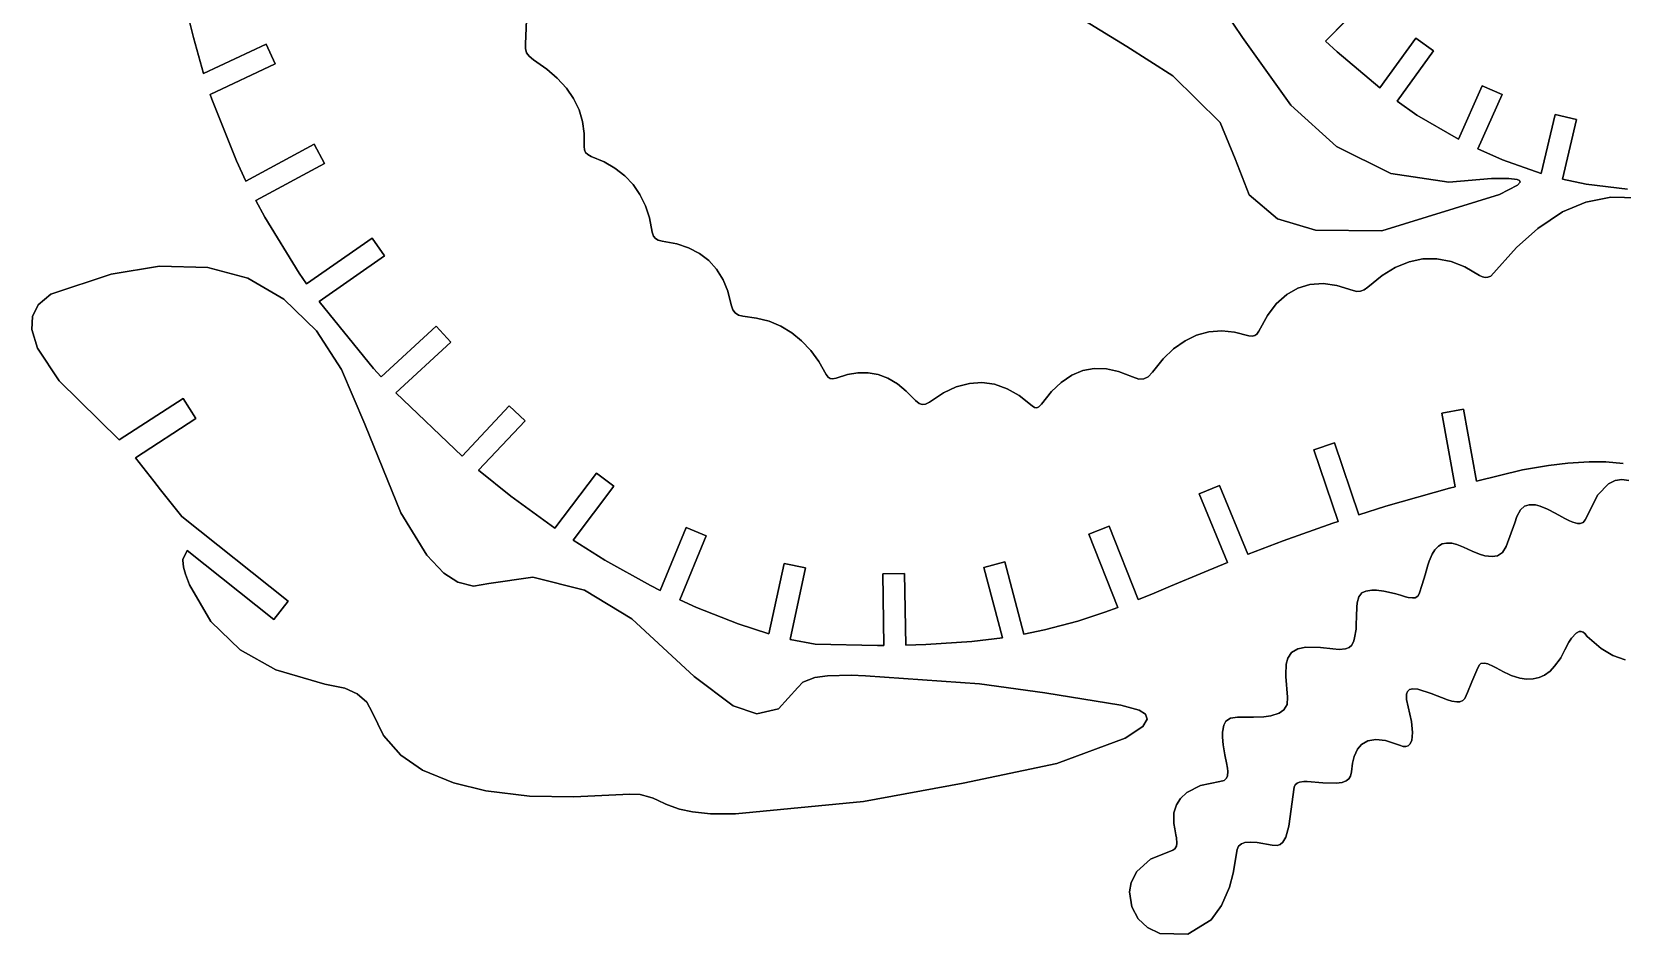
# Model space of a CAD drawing. Extents: x -1 to 600, y 1 to 926.
# Drawn here: x 2.5 to 203, y 7.8 to 121.6 of the extents above; entities that cross this region are included whole.
import ezdxf

# ---------------------------------------------------------------- set-up
doc = ezdxf.new("R2010")
doc.units = 0
doc.layers.add('EXPLORER_DEFAULT', color=253, linetype='CONTINUOUS')

# ---------------------------------------------------------------- blocks, each defined once
blk = doc.blocks.new('A_MODEL_SPACE')
at = {"layer": 'EXPLORER_DEFAULT'}
for p, q in [((120.197296, 132.19603), (140.487076, 119.707108)), ((140.487076, 119.707108), (120.197296, 132.19603)), ((155.089767, 120.856888), (149.474258, 129.189575)), ((149.474258, 129.189575), (155.089767, 120.856888)), ((22.857069, 120.849892), (21.045015, 127.960297)), ((21.045015, 127.960297), (22.857069, 120.849892)), ((172.180923, 127.17601), (165.544556, 120.373268)), ((165.544556, 120.373268), (172.180923, 127.17601)), ((64.821754, 123.062744), (64.687546, 120.016357)), ((64.687546, 120.016357), (64.821754, 123.062744)), ((24.090698, 116.300102), (22.857069, 120.849892)), ((22.857069, 120.849892), (24.090698, 116.300102)), ((161.167679, 112.336708), (155.089767, 120.856888)), ((155.089767, 120.856888), (161.167679, 112.336708)), ((165.544556, 120.373268), (167.001968, 119.027634)), ((167.001968, 119.027634), (165.544556, 120.373268)), ((172.391785, 114.489899), (176.924805, 120.787643)), ((176.924805, 120.787643), (172.391785, 114.489899)), ((176.924805, 120.787643), (179.156754, 119.181129)), ((179.156754, 119.181129), (176.924805, 120.787643)), ((31.979725, 120.022186), (24.090698, 116.300102)), ((24.090698, 116.300102), (31.979725, 120.022186)), ((33.153145, 117.535103), (31.979725, 120.022186)), ((31.979725, 120.022186), (33.153145, 117.535103)), ((64.687546, 120.016357), (64.673523, 119.447472)), ((64.673523, 119.447472), (64.687546, 120.016357)), ((64.673523, 119.447472), (64.834763, 118.937386)), ((64.834763, 118.937386), (64.673523, 119.447472)), ((64.834763, 118.937386), (65.15197, 118.496101)), ((65.15197, 118.496101), (64.834763, 118.937386)), ((65.15197, 118.496101), (65.712448, 118.031853)), ((65.712448, 118.031853), (65.15197, 118.496101)), ((140.487076, 119.707108), (146.282028, 116.029129)), ((146.282028, 116.029129), (140.487076, 119.707108)), ((167.001968, 119.027634), (172.391785, 114.489899)), ((172.391785, 114.489899), (167.001968, 119.027634)), ((179.156754, 119.181129), (174.583984, 112.828156)), ((174.583984, 112.828156), (179.156754, 119.181129)), ((24.936007, 113.658211), (33.153145, 117.535103)), ((33.153145, 117.535103), (24.936007, 113.658211)), ((65.712448, 118.031853), (67.373856, 116.879501)), ((67.373856, 116.879501), (65.712448, 118.031853)), ((67.373856, 116.879501), (68.695412, 115.738297)), ((68.695412, 115.738297), (67.373856, 116.879501)), ((68.695412, 115.738297), (69.866074, 114.448303)), ((69.866074, 114.448303), (68.695412, 115.738297)), ((69.866074, 114.448303), (70.75312, 113.152718)), ((70.75312, 113.152718), (69.866074, 114.448303)), ((146.282028, 116.029129), (152.283783, 110.145821)), ((152.283783, 110.145821), (146.282028, 116.029129)), ((182.309174, 108.036903), (185.305847, 114.769173)), ((185.305847, 114.769173), (182.309174, 108.036903)), ((185.305847, 114.769173), (187.818192, 113.650871)), ((187.818192, 113.650871), (185.305847, 114.769173)), ((25.131205, 113.088165), (24.936007, 113.658211)), ((24.936007, 113.658211), (25.131205, 113.088165)), ((28.248276, 105.289413), (25.131205, 113.088165)), ((25.131205, 113.088165), (28.248276, 105.289413)), ((70.75312, 113.152718), (71.437317, 111.742538)), ((71.437317, 111.742538), (70.75312, 113.152718)), ((166.940994, 107.115242), (161.167679, 112.336708)), ((161.167679, 112.336708), (166.940994, 107.115242)), ((174.583984, 112.828156), (177.065186, 111.062965)), ((177.065186, 111.062965), (174.583984, 112.828156)), ((187.818192, 113.650871), (184.771286, 106.80571)), ((184.771286, 106.80571), (187.818192, 113.650871)), ((71.437317, 111.742538), (71.885574, 110.275131)), ((71.885574, 110.275131), (71.437317, 111.742538)), ((177.065186, 111.062965), (182.309174, 108.036903)), ((182.309174, 108.036903), (177.065186, 111.062965)), ((192.753967, 103.706642), (194.505432, 111.138634)), ((194.505432, 111.138634), (192.753967, 103.706642)), ((194.505432, 111.138634), (197.182114, 110.507828)), ((197.182114, 110.507828), (194.505432, 111.138634)), ((197.182114, 110.507828), (195.407562, 102.977882)), ((195.407562, 102.977882), (197.182114, 110.507828)), ((71.885574, 110.275131), (72.102341, 108.754982)), ((72.102341, 108.754982), (71.885574, 110.275131)), ((72.102341, 108.754982), (72.092766, 107.10553)), ((72.092766, 107.10553), (72.102341, 108.754982)), ((152.283783, 110.145821), (154.164078, 105.550377)), ((154.164078, 105.550377), (152.283783, 110.145821)), ((38.065464, 107.393669), (29.454411, 102.740234)), ((29.454411, 102.740234), (38.065464, 107.393669)), ((39.372879, 104.974335), (38.065464, 107.393669)), ((38.065464, 107.393669), (39.372879, 104.974335)), ((72.092766, 107.10553), (72.120415, 106.67659)), ((72.120415, 106.67659), (72.092766, 107.10553)), ((72.120415, 106.67659), (72.269157, 106.345032)), ((72.269157, 106.345032), (72.120415, 106.67659)), ((72.269157, 106.345032), (72.530914, 106.085968)), ((72.530914, 106.085968), (72.269157, 106.345032)), ((173.800323, 103.725151), (166.940994, 107.115242)), ((166.940994, 107.115242), (173.800323, 103.725151)), ((184.771286, 106.80571), (187.855301, 105.447975)), ((187.855301, 105.447975), (184.771286, 106.80571)), ((29.454411, 102.740234), (28.248276, 105.289413)), ((28.248276, 105.289413), (29.454411, 102.740234)), ((30.703974, 100.289642), (39.372879, 104.974335)), ((39.372879, 104.974335), (30.703974, 100.289642)), ((72.530914, 106.085968), (72.976662, 105.855591)), ((72.976662, 105.855591), (72.530914, 106.085968)), ((72.976662, 105.855591), (74.605736, 105.186714)), ((74.605736, 105.186714), (72.976662, 105.855591)), ((74.605736, 105.186714), (75.974281, 104.403221)), ((75.974281, 104.403221), (74.605736, 105.186714)), ((75.974281, 104.403221), (77.214752, 103.434425)), ((77.214752, 103.434425), (75.974281, 104.403221)), ((154.164078, 105.550377), (155.934601, 101.018288)), ((155.934601, 101.018288), (154.164078, 105.550377)), ((187.855301, 105.447975), (192.753967, 103.706642)), ((192.753967, 103.706642), (187.855301, 105.447975)), ((77.214752, 103.434425), (78.257393, 102.329559)), ((78.257393, 102.329559), (77.214752, 103.434425)), ((78.257393, 102.329559), (79.11953, 101.078178)), ((79.11953, 101.078178), (78.257393, 102.329559)), ((181.082413, 102.637154), (173.800323, 103.725151)), ((173.800323, 103.725151), (181.082413, 102.637154)), ((186.484879, 103.083954), (181.082413, 102.637154)), ((181.082413, 102.637154), (186.484879, 103.083954)), ((188.653763, 103.098686), (186.484879, 103.083954)), ((186.484879, 103.083954), (188.653763, 103.098686)), ((189.711197, 102.969978), (188.653763, 103.098686)), ((188.653763, 103.098686), (189.711197, 102.969978)), ((190.019241, 102.829079), (189.711197, 102.969978)), ((189.711197, 102.969978), (190.019241, 102.829079)), ((189.771286, 102.225891), (190.076065, 102.614487)), ((190.076065, 102.614487), (189.771286, 102.225891)), ((190.076065, 102.614487), (190.019241, 102.829079)), ((190.019241, 102.829079), (190.076065, 102.614487)), ((195.407562, 102.977882), (198.404587, 102.348389)), ((198.404587, 102.348389), (195.407562, 102.977882)), ((198.404587, 102.348389), (203.636047, 101.740341)), ((203.636047, 101.740341), (198.404587, 102.348389)), ((31.82799, 98.225487), (30.703974, 100.289642)), ((30.703974, 100.289642), (31.82799, 98.225487)), ((79.11953, 101.078178), (79.825989, 99.634598)), ((79.825989, 99.634598), (79.11953, 101.078178)), ((155.934601, 101.018288), (159.487152, 97.982742)), ((159.487152, 97.982742), (155.934601, 101.018288)), ((172.644882, 96.477356), (187.487595, 101.045029)), ((187.487595, 101.045029), (172.644882, 96.477356)), ((187.487595, 101.045029), (189.771286, 102.225891)), ((189.771286, 102.225891), (187.487595, 101.045029)), ((198.348831, 100.096718), (201.506927, 100.710884)), ((201.506927, 100.710884), (198.348831, 100.096718)), ((201.506927, 100.710884), (204.966461, 100.655006)), ((204.966461, 100.655006), (201.506927, 100.710884)), ((79.825989, 99.634598), (80.328949, 98.104515)), ((80.328949, 98.104515), (79.825989, 99.634598)), ((192.303314, 96.792099), (195.432999, 98.86351)), ((195.432999, 98.86351), (192.303314, 96.792099)), ((195.432999, 98.86351), (198.348831, 100.096718)), ((198.348831, 100.096718), (195.432999, 98.86351)), ((36.174545, 91.156693), (31.82799, 98.225487)), ((31.82799, 98.225487), (36.174545, 91.156693)), ((80.328949, 98.104515), (80.680069, 96.318344)), ((80.680069, 96.318344), (80.328949, 98.104515)), ((80.680069, 96.318344), (80.840607, 95.825256)), ((80.840607, 95.825256), (80.680069, 96.318344)), ((159.487152, 97.982742), (164.268311, 96.581223)), ((164.268311, 96.581223), (159.487152, 97.982742)), ((164.268311, 96.581223), (172.644882, 96.477356)), ((172.644882, 96.477356), (164.268311, 96.581223)), ((189.618256, 94.378731), (192.303314, 96.792099)), ((192.303314, 96.792099), (189.618256, 94.378731)), ((45.358238, 95.574059), (37.090115, 89.814941)), ((37.090115, 89.814941), (45.358238, 95.574059)), ((46.930019, 93.31752), (45.358238, 95.574059)), ((45.358238, 95.574059), (46.930019, 93.31752)), ((80.840607, 95.825256), (81.085335, 95.505157)), ((81.085335, 95.505157), (80.840607, 95.825256)), ((81.085335, 95.505157), (81.431511, 95.298653)), ((81.431511, 95.298653), (81.085335, 95.505157)), ((81.431511, 95.298653), (81.941879, 95.194405)), ((81.941879, 95.194405), (81.431511, 95.298653)), ((81.941879, 95.194405), (83.755417, 94.851593)), ((83.755417, 94.851593), (81.941879, 95.194405)), ((83.755417, 94.851593), (85.251259, 94.34874)), ((85.251259, 94.34874), (83.755417, 94.851593)), ((85.251259, 94.34874), (86.644279, 93.619568)), ((86.644279, 93.619568), (85.251259, 94.34874)), ((186.398605, 90.770142), (189.618256, 94.378731)), ((189.618256, 94.378731), (186.398605, 90.770142)), ((38.684776, 87.574333), (46.930019, 93.31752)), ((46.930019, 93.31752), (38.684776, 87.574333)), ((86.644279, 93.619568), (87.803482, 92.727081)), ((87.803482, 92.727081), (86.644279, 93.619568)), ((87.803482, 92.727081), (88.782669, 91.640854)), ((88.782669, 91.640854), (87.803482, 92.727081)), ((174.32959, 91.865669), (176.116791, 92.596107)), ((176.116791, 92.596107), (174.32959, 91.865669)), ((176.116791, 92.596107), (177.829483, 92.94809)), ((177.829483, 92.94809), (176.116791, 92.596107)), ((177.829483, 92.94809), (179.57579, 92.957611)), ((179.57579, 92.957611), (177.829483, 92.94809)), ((179.57579, 92.957611), (181.378448, 92.611626)), ((181.378448, 92.611626), (179.57579, 92.957611)), ((181.378448, 92.611626), (183.09787, 91.946091)), ((183.09787, 91.946091), (181.378448, 92.611626)), ((4.860788, 88.481682), (12.452878, 91.00914)), ((12.452878, 91.00914), (4.860788, 88.481682)), ((12.452878, 91.00914), (18.534851, 92.039803)), ((18.534851, 92.039803), (12.452878, 91.00914)), ((18.534851, 92.039803), (24.636843, 91.8694)), ((24.636843, 91.8694), (18.534851, 92.039803)), ((24.636843, 91.8694), (29.691385, 90.50164)), ((29.691385, 90.50164), (24.636843, 91.8694)), ((29.691385, 90.50164), (34.215923, 87.891701)), ((34.215923, 87.891701), (29.691385, 90.50164)), ((37.090115, 89.814941), (36.174545, 91.156693)), ((36.174545, 91.156693), (37.090115, 89.814941)), ((88.782669, 91.640854), (89.598557, 90.329437)), ((89.598557, 90.329437), (88.782669, 91.640854)), ((89.598557, 90.329437), (90.192459, 88.897858)), ((90.192459, 88.897858), (89.598557, 90.329437)), ((170.878754, 89.36438), (172.677185, 90.848885)), ((172.677185, 90.848885), (170.878754, 89.36438)), ((172.677185, 90.848885), (174.32959, 91.865669)), ((174.32959, 91.865669), (172.677185, 90.848885)), ((183.09787, 91.946091), (184.976471, 90.856293)), ((184.976471, 90.856293), (183.09787, 91.946091)), ((184.976471, 90.856293), (185.336441, 90.674156)), ((185.336441, 90.674156), (184.976471, 90.856293)), ((185.336441, 90.674156), (185.675644, 90.604248)), ((185.675644, 90.604248), (185.336441, 90.674156)), ((185.675644, 90.604248), (186.020737, 90.632797)), ((186.020737, 90.632797), (185.675644, 90.604248)), ((186.020737, 90.632797), (186.398605, 90.770142)), ((186.398605, 90.770142), (186.020737, 90.632797)), ((3.259751, 87.147247), (4.860788, 88.481682)), ((4.860788, 88.481682), (3.259751, 87.147247)), ((90.192459, 88.897858), (90.636475, 87.155785)), ((90.636475, 87.155785), (90.192459, 88.897858)), ((159.326813, 87.270271), (160.662506, 88.476646)), ((160.662506, 88.476646), (159.326813, 87.270271)), ((160.662506, 88.476646), (162.041306, 89.267548)), ((162.041306, 89.267548), (160.662506, 88.476646)), ((162.041306, 89.267548), (163.561737, 89.722061)), ((163.561737, 89.722061), (162.041306, 89.267548)), ((163.561737, 89.722061), (165.270966, 89.834335)), ((165.270966, 89.834335), (163.561737, 89.722061)), ((165.270966, 89.834335), (166.981186, 89.602722)), ((166.981186, 89.602722), (165.270966, 89.834335)), ((166.981186, 89.602722), (169.015808, 88.970627)), ((169.015808, 88.970627), (166.981186, 89.602722)), ((169.015808, 88.970627), (169.507828, 88.852409)), ((169.507828, 88.852409), (169.015808, 88.970627)), ((169.507828, 88.852409), (169.967499, 88.878006)), ((169.967499, 88.878006), (169.507828, 88.852409)), ((169.967499, 88.878006), (170.403198, 89.036697)), ((170.403198, 89.036697), (169.967499, 88.878006)), ((170.403198, 89.036697), (170.878754, 89.36438)), ((170.878754, 89.36438), (170.403198, 89.036697)), ((2.519599, 85.69545), (3.259751, 87.147247)), ((3.259751, 87.147247), (2.519599, 85.69545)), ((34.215923, 87.891701), (38.330391, 83.867203)), ((38.330391, 83.867203), (34.215923, 87.891701)), ((45.509281, 79.134331), (38.684776, 87.574333)), ((38.684776, 87.574333), (45.509281, 79.134331)), ((90.636475, 87.155785), (90.839249, 86.545021)), ((90.839249, 86.545021), (90.636475, 87.155785)), ((90.839249, 86.545021), (91.124611, 86.146202)), ((91.124611, 86.146202), (90.839249, 86.545021)), ((158.224579, 85.830025), (159.326813, 87.270271)), ((159.326813, 87.270271), (158.224579, 85.830025)), ((2.451998, 84.036858), (2.519599, 85.69545)), ((2.519599, 85.69545), (2.451998, 84.036858)), ((53.428902, 84.482391), (46.47654, 78.063637)), ((46.47654, 78.063637), (53.428902, 84.482391)), ((55.294357, 82.461845), (53.428902, 84.482391)), ((53.428902, 84.482391), (55.294357, 82.461845)), ((91.124611, 86.146202), (91.527, 85.873245)), ((91.527, 85.873245), (91.124611, 86.146202)), ((91.527, 85.873245), (92.085526, 85.725075)), ((92.085526, 85.725075), (91.527, 85.873245)), ((92.085526, 85.725075), (93.834648, 85.493752)), ((93.834648, 85.493752), (92.085526, 85.725075)), ((93.834648, 85.493752), (95.398499, 85.078522)), ((95.398499, 85.078522), (93.834648, 85.493752)), ((95.398499, 85.078522), (96.888992, 84.453926)), ((96.888992, 84.453926), (95.398499, 85.078522)), ((96.888992, 84.453926), (98.255142, 83.637093)), ((98.255142, 83.637093), (96.888992, 84.453926)), ((157.127487, 83.842506), (158.224579, 85.830025)), ((158.224579, 85.830025), (157.127487, 83.842506)), ((3.17378, 81.709061), (2.451998, 84.036858)), ((2.451998, 84.036858), (3.17378, 81.709061)), ((38.330391, 83.867203), (41.513863, 78.997398)), ((41.513863, 78.997398), (38.330391, 83.867203)), ((48.353745, 76.053947), (55.294357, 82.461845)), ((55.294357, 82.461845), (48.353745, 76.053947)), ((98.255142, 83.637093), (99.493309, 82.635323)), ((99.493309, 82.635323), (98.255142, 83.637093)), ((99.493309, 82.635323), (100.655434, 81.400787)), ((100.655434, 81.400787), (99.493309, 82.635323)), ((146.387054, 81.59845), (147.844284, 82.636444)), ((147.844284, 82.636444), (146.387054, 81.59845)), ((147.844284, 82.636444), (149.289581, 83.33419)), ((149.289581, 83.33419), (147.844284, 82.636444)), ((149.289581, 83.33419), (150.834686, 83.756599)), ((150.834686, 83.756599), (149.289581, 83.33419)), ((150.834686, 83.756599), (152.461334, 83.888901)), ((152.461334, 83.888901), (150.834686, 83.756599)), ((152.461334, 83.888901), (154.090912, 83.732895)), ((154.090912, 83.732895), (152.461334, 83.888901)), ((154.090912, 83.732895), (155.902328, 83.262566)), ((155.902328, 83.262566), (154.090912, 83.732895)), ((155.902328, 83.262566), (156.31369, 83.204605)), ((156.31369, 83.204605), (155.902328, 83.262566)), ((156.31369, 83.204605), (156.625015, 83.278091)), ((156.625015, 83.278091), (156.31369, 83.204605)), ((156.625015, 83.278091), (156.882935, 83.47123)), ((156.882935, 83.47123), (156.625015, 83.278091)), ((156.882935, 83.47123), (157.127487, 83.842506)), ((157.127487, 83.842506), (156.882935, 83.47123)), ((5.906251, 77.564125), (3.17378, 81.709061)), ((3.17378, 81.709061), (5.906251, 77.564125)), ((100.655434, 81.400787), (101.656021, 80.028305)), ((101.656021, 80.028305), (100.655434, 81.400787)), ((143.753784, 78.681664), (145.094528, 80.350929)), ((145.094528, 80.350929), (143.753784, 78.681664)), ((145.094528, 80.350929), (146.387054, 81.59845)), ((146.387054, 81.59845), (145.094528, 80.350929)), ((41.513863, 78.997398), (44.451866, 72.136482)), ((44.451866, 72.136482), (41.513863, 78.997398)), ((46.47654, 78.063637), (45.509281, 79.134331)), ((45.509281, 79.134331), (46.47654, 78.063637)), ((101.656021, 80.028305), (102.599388, 78.369614)), ((102.599388, 78.369614), (101.656021, 80.028305)), ((102.599388, 78.369614), (102.834564, 78.056114)), ((102.834564, 78.056114), (102.599388, 78.369614)), ((103.843201, 77.901466), (105.279594, 78.375)), ((105.279594, 78.375), (103.843201, 77.901466)), ((105.279594, 78.375), (106.585037, 78.594086)), ((106.585037, 78.594086), (105.279594, 78.375)), ((106.585037, 78.594086), (107.9048, 78.589493)), ((107.9048, 78.589493), (106.585037, 78.594086)), ((107.9048, 78.589493), (109.167068, 78.35569)), ((109.167068, 78.35569), (107.9048, 78.589493)), ((109.167068, 78.35569), (110.369263, 77.900429)), ((110.369263, 77.900429), (109.167068, 78.35569)), ((132.203659, 77.379723), (133.579346, 78.304779)), ((133.579346, 78.304779), (132.203659, 77.379723)), ((133.579346, 78.304779), (134.940521, 78.873215)), ((134.940521, 78.873215), (133.579346, 78.304779)), ((134.940521, 78.873215), (136.388092, 79.142464)), ((136.388092, 79.142464), (134.940521, 78.873215)), ((136.388092, 79.142464), (137.941055, 79.10215)), ((137.941055, 79.10215), (136.388092, 79.142464)), ((137.941055, 79.10215), (139.466431, 78.764832)), ((139.466431, 78.764832), (137.941055, 79.10215)), ((139.466431, 78.764832), (141.205276, 78.066544)), ((141.205276, 78.066544), (139.466431, 78.764832)), ((143.209488, 78.097008), (143.753784, 78.681664)), ((143.753784, 78.681664), (143.209488, 78.097008)), ((13.468258, 70.135818), (5.906251, 77.564125)), ((5.906251, 77.564125), (13.468258, 70.135818)), ((102.834564, 78.056114), (103.100624, 77.888374)), ((103.100624, 77.888374), (102.834564, 78.056114)), ((103.100624, 77.888374), (103.413689, 77.834259)), ((103.413689, 77.834259), (103.100624, 77.888374)), ((103.413689, 77.834259), (103.843201, 77.901466)), ((103.843201, 77.901466), (103.413689, 77.834259)), ((110.369263, 77.900429), (111.589279, 77.186287)), ((111.589279, 77.186287), (110.369263, 77.900429)), ((111.589279, 77.186287), (112.693657, 76.295357)), ((112.693657, 76.295357), (111.589279, 77.186287)), ((112.693657, 76.295357), (113.851677, 75.085876)), ((113.851677, 75.085876), (112.693657, 76.295357)), ((117.381905, 76.060371), (118.966698, 76.803986)), ((118.966698, 76.803986), (117.381905, 76.060371)), ((118.966698, 76.803986), (120.64753, 77.257553)), ((120.64753, 77.257553), (118.966698, 76.803986)), ((120.64753, 77.257553), (122.237434, 77.363342)), ((122.237434, 77.363342), (120.64753, 77.257553)), ((122.237434, 77.363342), (123.814629, 77.140694)), ((123.814629, 77.140694), (122.237434, 77.363342)), ((123.814629, 77.140694), (125.433159, 76.567825)), ((125.433159, 76.567825), (123.814629, 77.140694)), ((125.433159, 76.567825), (126.93132, 75.710289)), ((126.93132, 75.710289), (125.433159, 76.567825)), ((129.730484, 74.621689), (130.997208, 76.22818)), ((130.997208, 76.22818), (129.730484, 74.621689)), ((130.997208, 76.22818), (132.203659, 77.379723)), ((132.203659, 77.379723), (130.997208, 76.22818)), ((141.205276, 78.066544), (142.028854, 77.806175)), ((142.028854, 77.806175), (141.205276, 78.066544)), ((142.028854, 77.806175), (142.652008, 77.829338)), ((142.652008, 77.829338), (142.028854, 77.806175)), ((142.652008, 77.829338), (143.209488, 78.097008)), ((143.209488, 78.097008), (142.652008, 77.829338)), ((21.554913, 75.358253), (13.468258, 70.135818)), ((13.468258, 70.135818), (21.554913, 75.358253)), ((23.145674, 72.815979), (21.554913, 75.358253)), ((21.554913, 75.358253), (23.145674, 72.815979)), ((56.690216, 68.086304), (48.353745, 76.053947)), ((48.353745, 76.053947), (56.690216, 68.086304)), ((62.647785, 74.426292), (56.690216, 68.086304)), ((56.690216, 68.086304), (62.647785, 74.426292)), ((64.651833, 72.543129), (62.647785, 74.426292)), ((62.647785, 74.426292), (64.651833, 72.543129)), ((113.851677, 75.085876), (114.302567, 74.724686)), ((114.302567, 74.724686), (113.851677, 75.085876)), ((114.302567, 74.724686), (114.703094, 74.59304)), ((114.703094, 74.59304), (114.302567, 74.724686)), ((114.703094, 74.59304), (115.121162, 74.635468)), ((115.121162, 74.635468), (114.703094, 74.59304)), ((115.121162, 74.635468), (115.620926, 74.889763)), ((115.620926, 74.889763), (115.121162, 74.635468)), ((115.620926, 74.889763), (117.381905, 76.060371)), ((117.381905, 76.060371), (115.620926, 74.889763)), ((126.93132, 75.710289), (128.553848, 74.41745)), ((128.553848, 74.41745), (126.93132, 75.710289)), ((128.553848, 74.41745), (128.874619, 74.200783)), ((128.874619, 74.200783), (128.553848, 74.41745)), ((128.874619, 74.200783), (129.142746, 74.170456)), ((129.142746, 74.170456), (128.874619, 74.200783)), ((129.142746, 74.170456), (129.398911, 74.282806)), ((129.398911, 74.282806), (129.142746, 74.170456)), ((129.398911, 74.282806), (129.730484, 74.621689)), ((129.730484, 74.621689), (129.398911, 74.282806)), ((15.523734, 67.879349), (23.145674, 72.815979)), ((23.145674, 72.815979), (15.523734, 67.879349)), ((58.784943, 66.299637), (64.651833, 72.543129)), ((64.651833, 72.543129), (58.784943, 66.299637)), ((182.9384, 73.997025), (180.231659, 73.511139)), ((180.231659, 73.511139), (182.9384, 73.997025)), ((180.231659, 73.511139), (181.89624, 64.238167)), ((181.89624, 64.238167), (180.231659, 73.511139)), ((184.565598, 64.932266), (182.9384, 73.997025)), ((182.9384, 73.997025), (184.565598, 64.932266)), ((44.451866, 72.136482), (48.966591, 60.956821)), ((48.966591, 60.956821), (44.451866, 72.136482)), ((166.693985, 69.770439), (164.087524, 68.893578)), ((164.087524, 68.893578), (166.693985, 69.770439)), ((164.087524, 68.893578), (167.12796, 59.855892)), ((167.12796, 59.855892), (164.087524, 68.893578)), ((169.743073, 60.707008), (166.693985, 69.770439)), ((166.693985, 69.770439), (169.743073, 60.707008)), ((17.85379, 64.935608), (15.523734, 67.879349)), ((15.523734, 67.879349), (17.85379, 64.935608)), ((62.82885, 63.061356), (58.784943, 66.299637)), ((58.784943, 66.299637), (62.82885, 63.061356)), ((190.370743, 66.360413), (184.565598, 64.932266)), ((184.565598, 64.932266), (190.370743, 66.360413)), ((193.665314, 66.892929), (190.370743, 66.360413)), ((190.370743, 66.360413), (193.665314, 66.892929)), ((196.113434, 67.193329), (193.665314, 66.892929)), ((193.665314, 66.892929), (196.113434, 67.193329)), ((198.780838, 67.377876), (196.113434, 67.193329)), ((196.113434, 67.193329), (198.780838, 67.377876)), ((200.881088, 67.374573), (198.780838, 67.377876)), ((198.780838, 67.377876), (200.881088, 67.374573)), ((203.058136, 67.1745), (200.881088, 67.374573)), ((200.881088, 67.374573), (203.058136, 67.1745)), ((18.690067, 63.823318), (17.85379, 64.935608)), ((17.85379, 64.935608), (18.690067, 63.823318)), ((73.629555, 65.952103), (68.397209, 59.021988)), ((68.397209, 59.021988), (73.629555, 65.952103)), ((70.687706, 57.491833), (75.824257, 64.295067)), ((75.824257, 64.295067), (70.687706, 57.491833)), ((75.824257, 64.295067), (73.629555, 65.952103)), ((73.629555, 65.952103), (75.824257, 64.295067)), ((152.172714, 64.398003), (149.630249, 63.349949)), ((149.630249, 63.349949), (152.172714, 64.398003)), ((155.752853, 55.712959), (152.172714, 64.398003)), ((152.172714, 64.398003), (155.752853, 55.712959)), ((181.89624, 64.238167), (181.174408, 64.046394)), ((181.174408, 64.046394), (181.89624, 64.238167)), ((201.21228, 64.580322), (199.879852, 63.208607)), ((199.879852, 63.208607), (201.21228, 64.580322)), ((202.072983, 65.009605), (201.21228, 64.580322)), ((201.21228, 64.580322), (202.072983, 65.009605)), ((202.928391, 65.147728), (202.072983, 65.009605)), ((202.072983, 65.009605), (202.928391, 65.147728)), ((203.792709, 65.021027), (202.928391, 65.147728)), ((202.928391, 65.147728), (203.792709, 65.021027)), ((21.381899, 60.476906), (18.690067, 63.823318)), ((18.690067, 63.823318), (21.381899, 60.476906)), ((68.397209, 59.021988), (62.82885, 63.061356)), ((62.82885, 63.061356), (68.397209, 59.021988)), ((149.630249, 63.349949), (153.201538, 54.686417)), ((153.201538, 54.686417), (149.630249, 63.349949)), ((181.174408, 64.046394), (173.147125, 61.763729)), ((173.147125, 61.763729), (181.174408, 64.046394)), ((199.879852, 63.208607), (198.264313, 60.050392)), ((198.264313, 60.050392), (199.879852, 63.208607)), ((34.781574, 49.819481), (21.381899, 60.476906)), ((21.381899, 60.476906), (34.781574, 49.819481)), ((48.966591, 60.956821), (52.254761, 55.59713)), ((52.254761, 55.59713), (48.966591, 60.956821)), ((173.147125, 61.763729), (169.743073, 60.707008)), ((169.743073, 60.707008), (173.147125, 61.763729)), ((189.675919, 60.466885), (189.397507, 59.679329)), ((189.397507, 59.679329), (189.675919, 60.466885)), ((190.131348, 61.330723), (189.675919, 60.466885)), ((189.675919, 60.466885), (190.131348, 61.330723)), ((190.651703, 61.785301), (190.131348, 61.330723)), ((190.131348, 61.330723), (190.651703, 61.785301)), ((191.224762, 61.968719), (190.651703, 61.785301)), ((190.651703, 61.785301), (191.224762, 61.968719)), ((192.009659, 61.945053), (191.224762, 61.968719)), ((191.224762, 61.968719), (192.009659, 61.945053)), ((192.630127, 61.781548), (192.009659, 61.945053)), ((192.009659, 61.945053), (192.630127, 61.781548)), ((193.527405, 61.411674), (192.630127, 61.781548)), ((192.630127, 61.781548), (193.527405, 61.411674)), ((193.783264, 61.283966), (193.527405, 61.411674)), ((193.527405, 61.411674), (193.783264, 61.283966)), ((194.982544, 60.650684), (193.783264, 61.283966)), ((193.783264, 61.283966), (194.982544, 60.650684)), ((195.717255, 60.241505), (194.982544, 60.650684)), ((194.982544, 60.650684), (195.717255, 60.241505)), ((196.298416, 59.949684), (195.717255, 60.241505)), ((195.717255, 60.241505), (196.298416, 59.949684)), ((84.943665, 59.10236), (81.681686, 51.154312)), ((81.681686, 51.154312), (84.943665, 59.10236)), ((87.48774, 58.058239), (84.943665, 59.10236)), ((84.943665, 59.10236), (87.48774, 58.058239)), ((138.281174, 59.264378), (135.72197, 58.257908)), ((135.72197, 58.257908), (138.281174, 59.264378)), ((135.72197, 58.257908), (139.360275, 49.006634)), ((139.360275, 49.006634), (135.72197, 58.257908)), ((141.925583, 49.997562), (138.281174, 59.264378)), ((138.281174, 59.264378), (141.925583, 49.997562)), ((166.477234, 59.638748), (160.201416, 57.422493)), ((160.201416, 57.422493), (166.477234, 59.638748)), ((167.12796, 59.855892), (166.477234, 59.638748)), ((166.477234, 59.638748), (167.12796, 59.855892)), ((189.397507, 59.679329), (188.321457, 56.714478)), ((188.321457, 56.714478), (189.397507, 59.679329)), ((196.718338, 59.774448), (196.298416, 59.949684)), ((196.298416, 59.949684), (196.718338, 59.774448)), ((197.307098, 59.611603), (196.718338, 59.774448)), ((196.718338, 59.774448), (197.307098, 59.611603)), ((197.671967, 59.595436), (197.307098, 59.611603)), ((197.307098, 59.611603), (197.671967, 59.595436)), ((198.04155, 59.741341), (197.671967, 59.595436)), ((197.671967, 59.595436), (198.04155, 59.741341)), ((198.264313, 60.050392), (198.04155, 59.741341)), ((198.04155, 59.741341), (198.264313, 60.050392)), ((21.488674, 55.058617), (22.053823, 56.173325)), ((22.053823, 56.173325), (21.488674, 55.058617)), ((22.053823, 56.173325), (32.956604, 47.48402)), ((32.956604, 47.48402), (22.053823, 56.173325)), ((74.686363, 54.994438), (70.687706, 57.491833)), ((70.687706, 57.491833), (74.686363, 54.994438)), ((84.162079, 49.955021), (87.48774, 58.058239)), ((87.48774, 58.058239), (84.162079, 49.955021)), ((160.201416, 57.422493), (155.779816, 55.723675)), ((155.779816, 55.723675), (160.201416, 57.422493)), ((179.334564, 56.292076), (178.981537, 55.728279)), ((178.981537, 55.728279), (179.334564, 56.292076)), ((179.793015, 56.754017), (179.334564, 56.292076)), ((179.334564, 56.292076), (179.793015, 56.754017)), ((180.272812, 57.022549), (179.793015, 56.754017)), ((179.793015, 56.754017), (180.272812, 57.022549)), ((180.798904, 57.138081), (180.272812, 57.022549)), ((180.272812, 57.022549), (180.798904, 57.138081)), ((181.468521, 57.110458), (180.798904, 57.138081)), ((180.798904, 57.138081), (181.468521, 57.110458)), ((182.098083, 56.959843), (181.468521, 57.110458)), ((181.468521, 57.110458), (182.098083, 56.959843)), ((182.964417, 56.624969), (182.098083, 56.959843)), ((182.098083, 56.959843), (182.964417, 56.624969)), ((184.05722, 56.09499), (182.964417, 56.624969)), ((182.964417, 56.624969), (184.05722, 56.09499)), ((188.321457, 56.714478), (187.855988, 55.946419)), ((187.855988, 55.946419), (188.321457, 56.714478)), ((21.474302, 54.990742), (21.488674, 55.058617)), ((21.488674, 55.058617), (21.474302, 54.990742)), ((21.590218, 54.101929), (21.474302, 54.990742)), ((21.474302, 54.990742), (21.590218, 54.101929)), ((52.254761, 55.59713), (54.398018, 53.324772)), ((54.398018, 53.324772), (52.254761, 55.59713)), ((80.463814, 51.774624), (74.686363, 54.994438)), ((74.686363, 54.994438), (80.463814, 51.774624)), ((97.306519, 54.569569), (95.384552, 45.687302)), ((95.384552, 45.687302), (97.306519, 54.569569)), ((99.994316, 53.98798), (97.306519, 54.569569)), ((97.306519, 54.569569), (99.994316, 53.98798)), ((125.119888, 54.772614), (122.461105, 54.070183)), ((122.461105, 54.070183), (125.119888, 54.772614)), ((127.531197, 45.645561), (125.119888, 54.772614)), ((125.119888, 54.772614), (127.531197, 45.645561)), ((153.201538, 54.686417), (150.263275, 53.473186)), ((150.263275, 53.473186), (153.201538, 54.686417)), ((155.779816, 55.723675), (155.752853, 55.712959)), ((155.752853, 55.712959), (155.779816, 55.723675)), ((178.448212, 54.341248), (178.098419, 53.110451)), ((178.098419, 53.110451), (178.448212, 54.341248)), ((178.611099, 54.849892), (178.448212, 54.341248)), ((178.448212, 54.341248), (178.611099, 54.849892)), ((178.981537, 55.728279), (178.611099, 54.849892)), ((178.611099, 54.849892), (178.981537, 55.728279)), ((184.960266, 55.72747), (184.05722, 56.09499)), ((184.05722, 56.09499), (184.960266, 55.72747)), ((185.638062, 55.529106), (184.960266, 55.72747)), ((184.960266, 55.72747), (185.638062, 55.529106)), ((186.575729, 55.424191), (185.638062, 55.529106)), ((185.638062, 55.529106), (186.575729, 55.424191)), ((187.221359, 55.533531), (186.575729, 55.424191)), ((186.575729, 55.424191), (187.221359, 55.533531)), ((187.855988, 55.946419), (187.221359, 55.533531)), ((187.221359, 55.533531), (187.855988, 55.946419)), ((21.835228, 53.221844), (21.590218, 54.101929)), ((21.590218, 54.101929), (21.835228, 53.221844)), ((22.343159, 51.844898), (21.835228, 53.221844)), ((21.835228, 53.221844), (22.343159, 51.844898)), ((54.398018, 53.324772), (56.156631, 52.187214)), ((56.156631, 52.187214), (54.398018, 53.324772)), ((56.156631, 52.187214), (58.123272, 51.712551)), ((58.123272, 51.712551), (56.156631, 52.187214)), ((60.058781, 52.017136), (65.630341, 52.824875)), ((65.630341, 52.824875), (60.058781, 52.017136)), ((65.630341, 52.824875), (72.147324, 51.186874)), ((72.147324, 51.186874), (65.630341, 52.824875)), ((98.047623, 44.991436), (99.994316, 53.98798)), ((99.994316, 53.98798), (98.047623, 44.991436)), ((112.482834, 53.307079), (109.733162, 53.264324)), ((109.733162, 53.264324), (112.482834, 53.307079)), ((109.733162, 53.264324), (109.873955, 44.209469)), ((109.873955, 44.209469), (109.733162, 53.264324)), ((112.623764, 44.243137), (112.482834, 53.307079)), ((112.482834, 53.307079), (112.623764, 44.243137)), ((122.461105, 54.070183), (124.807205, 45.18996)), ((124.807205, 45.18996), (122.461105, 54.070183)), ((150.263275, 53.473186), (146.02504, 51.68816)), ((146.02504, 51.68816), (150.263275, 53.473186)), ((178.098419, 53.110451), (177.746643, 51.908241)), ((177.746643, 51.908241), (178.098419, 53.110451)), ((25.020514, 47.260807), (22.343159, 51.844898)), ((22.343159, 51.844898), (25.020514, 47.260807)), ((58.123272, 51.712551), (60.058781, 52.017136)), ((60.058781, 52.017136), (58.123272, 51.712551)), ((72.147324, 51.186874), (78.117508, 47.566574)), ((78.117508, 47.566574), (72.147324, 51.186874)), ((81.681686, 51.154312), (80.463814, 51.774624)), ((80.463814, 51.774624), (81.681686, 51.154312)), ((143.637863, 50.693501), (142.062286, 50.052299)), ((142.062286, 50.052299), (143.637863, 50.693501)), ((146.02504, 51.68816), (143.637863, 50.693501)), ((143.637863, 50.693501), (146.02504, 51.68816)), ((169.73616, 50.364868), (169.520096, 49.591438)), ((169.520096, 49.591438), (169.73616, 50.364868)), ((170.134842, 50.842949), (169.73616, 50.364868)), ((169.73616, 50.364868), (170.134842, 50.842949)), ((170.622864, 51.083477), (170.134842, 50.842949)), ((170.134842, 50.842949), (170.622864, 51.083477)), ((171.392059, 51.202583), (170.622864, 51.083477)), ((170.622864, 51.083477), (171.392059, 51.202583)), ((171.990982, 51.181568), (171.392059, 51.202583)), ((171.392059, 51.202583), (171.990982, 51.181568)), ((172.89566, 51.05357), (171.990982, 51.181568)), ((171.990982, 51.181568), (172.89566, 51.05357)), ((174.249542, 50.77914), (172.89566, 51.05357)), ((172.89566, 51.05357), (174.249542, 50.77914)), ((174.412888, 50.740479), (174.249542, 50.77914)), ((174.249542, 50.77914), (174.412888, 50.740479)), ((175.007355, 50.557758), (174.412888, 50.740479)), ((174.412888, 50.740479), (175.007355, 50.557758)), ((175.628479, 50.37014), (175.007355, 50.557758)), ((175.007355, 50.557758), (175.628479, 50.37014)), ((175.973679, 50.285625), (175.628479, 50.37014)), ((175.628479, 50.37014), (175.973679, 50.285625)), ((176.525925, 50.216228), (175.973679, 50.285625)), ((175.973679, 50.285625), (176.525925, 50.216228)), ((176.854248, 50.246563), (176.525925, 50.216228)), ((176.525925, 50.216228), (176.854248, 50.246563)), ((177.177307, 50.421131), (176.854248, 50.246563)), ((176.854248, 50.246563), (177.177307, 50.421131)), ((177.354736, 50.724384), (177.177307, 50.421131)), ((177.177307, 50.421131), (177.354736, 50.724384)), ((177.746643, 51.908241), (177.354736, 50.724384)), ((177.354736, 50.724384), (177.746643, 51.908241)), ((32.956604, 47.48402), (34.781574, 49.819481)), ((34.781574, 49.819481), (32.956604, 47.48402)), ((86.234253, 49.016975), (84.162079, 49.955021)), ((84.162079, 49.955021), (86.234253, 49.016975)), ((91.490562, 46.934101), (86.234253, 49.016975)), ((86.234253, 49.016975), (91.490562, 46.934101)), ((137.727386, 48.411221), (134.328094, 47.296318)), ((134.328094, 47.296318), (137.727386, 48.411221)), ((139.360275, 49.006634), (137.727386, 48.411221)), ((137.727386, 48.411221), (139.360275, 49.006634)), ((142.062286, 50.052299), (141.925583, 49.997562)), ((141.925583, 49.997562), (142.062286, 50.052299)), ((169.485764, 49.041931), (169.459366, 47.929317)), ((169.459366, 47.929317), (169.485764, 49.041931)), ((169.520096, 49.591438), (169.485764, 49.041931)), ((169.485764, 49.041931), (169.520096, 49.591438)), ((28.70813, 43.684261), (25.020514, 47.260807)), ((25.020514, 47.260807), (28.70813, 43.684261)), ((78.117508, 47.566574), (85.953659, 40.331482)), ((85.953659, 40.331482), (78.117508, 47.566574)), ((95.384552, 45.687302), (91.490562, 46.934101)), ((91.490562, 46.934101), (95.384552, 45.687302)), ((130.129074, 46.186928), (127.531197, 45.645561)), ((127.531197, 45.645561), (130.129074, 46.186928)), ((134.328094, 47.296318), (130.129074, 46.186928)), ((130.129074, 46.186928), (134.328094, 47.296318)), ((169.400711, 46.269176), (169.221603, 45.200237)), ((169.221603, 45.200237), (169.400711, 46.269176)), ((169.433441, 46.808392), (169.400711, 46.269176)), ((169.400711, 46.269176), (169.433441, 46.808392)), ((169.459366, 47.929317), (169.433441, 46.808392)), ((169.433441, 46.808392), (169.459366, 47.929317)), ((101.22245, 44.382698), (98.047623, 44.991436)), ((98.047623, 44.991436), (101.22245, 44.382698)), ((109.054596, 44.210346), (101.22245, 44.382698)), ((101.22245, 44.382698), (109.054596, 44.210346)), ((109.873955, 44.209469), (109.054596, 44.210346)), ((109.054596, 44.210346), (109.873955, 44.209469)), ((115.178558, 44.325027), (112.623764, 44.243137)), ((112.623764, 44.243137), (115.178558, 44.325027)), ((120.961021, 44.722034), (115.178558, 44.325027)), ((115.178558, 44.325027), (120.961021, 44.722034)), ((124.807205, 45.18996), (120.961021, 44.722034)), ((120.961021, 44.722034), (124.807205, 45.18996)), ((168.849396, 44.270134), (168.526443, 43.974613)), ((168.526443, 43.974613), (168.849396, 44.270134)), ((169.115341, 44.791935), (168.849396, 44.270134)), ((168.849396, 44.270134), (169.115341, 44.791935)), ((169.221603, 45.200237), (169.115341, 44.791935)), ((169.115341, 44.791935), (169.221603, 45.200237)), ((195.730331, 43.684868), (196.246368, 44.62569)), ((196.246368, 44.62569), (195.730331, 43.684868)), ((196.246368, 44.62569), (196.578171, 45.140572)), ((196.578171, 45.140572), (196.246368, 44.62569)), ((196.578171, 45.140572), (197.165421, 45.792728)), ((197.165421, 45.792728), (196.578171, 45.140572)), ((197.165421, 45.792728), (197.546661, 45.993721)), ((197.546661, 45.993721), (197.165421, 45.792728)), ((197.546661, 45.993721), (197.797653, 46.004498)), ((197.797653, 46.004498), (197.546661, 45.993721)), ((197.797653, 46.004498), (198.041763, 45.912636)), ((198.041763, 45.912636), (197.797653, 46.004498)), ((198.041763, 45.912636), (198.263672, 45.721104)), ((198.263672, 45.721104), (198.041763, 45.912636)), ((198.263672, 45.721104), (198.525757, 45.342869)), ((198.525757, 45.342869), (198.263672, 45.721104)), ((198.525757, 45.342869), (200.315475, 43.827927)), ((200.315475, 43.827927), (198.525757, 45.342869)), ((33.23381, 41.164055), (28.70813, 43.684261)), ((28.70813, 43.684261), (33.23381, 41.164055)), ((160.78125, 42.622463), (160.597534, 41.883125)), ((160.597534, 41.883125), (160.78125, 42.622463)), ((161.265732, 43.340599), (160.78125, 42.622463)), ((160.78125, 42.622463), (161.265732, 43.340599)), ((162.045364, 43.819736), (161.265732, 43.340599)), ((161.265732, 43.340599), (162.045364, 43.819736)), ((163.063293, 44.026917), (162.045364, 43.819736)), ((162.045364, 43.819736), (163.063293, 44.026917)), ((164.910675, 43.98526), (163.063293, 44.026917)), ((163.063293, 44.026917), (164.910675, 43.98526)), ((166.465302, 43.780117), (164.910675, 43.98526)), ((164.910675, 43.98526), (166.465302, 43.780117)), ((167.252151, 43.733593), (166.465302, 43.780117)), ((166.465302, 43.780117), (167.252151, 43.733593)), ((168.082382, 43.806797), (167.252151, 43.733593)), ((167.252151, 43.733593), (168.082382, 43.806797)), ((168.526443, 43.974613), (168.082382, 43.806797)), ((168.082382, 43.806797), (168.526443, 43.974613)), ((194.437607, 41.612602), (195.113205, 42.528053)), ((195.113205, 42.528053), (194.437607, 41.612602)), ((195.113205, 42.528053), (195.202316, 42.67807)), ((195.202316, 42.67807), (195.113205, 42.528053)), ((195.202316, 42.67807), (195.730331, 43.684868)), ((195.730331, 43.684868), (195.202316, 42.67807)), ((200.315475, 43.827927), (201.765732, 42.956394)), ((201.765732, 42.956394), (200.315475, 43.827927)), ((201.765732, 42.956394), (203.343506, 42.432934)), ((203.343506, 42.432934), (201.765732, 42.956394)), ((39.404259, 39.357693), (33.23381, 41.164055)), ((33.23381, 41.164055), (39.404259, 39.357693)), ((85.953659, 40.331482), (90.868904, 36.594158)), ((90.868904, 36.594158), (85.953659, 40.331482)), ((99.638252, 39.592262), (101.165001, 40.188324)), ((101.165001, 40.188324), (99.638252, 39.592262)), ((101.165001, 40.188324), (102.744843, 40.402996)), ((102.744843, 40.402996), (101.165001, 40.188324)), ((102.744843, 40.402996), (105.744896, 40.465248)), ((105.744896, 40.465248), (102.744843, 40.402996)), ((105.744896, 40.465248), (107.562691, 40.38644)), ((107.562691, 40.38644), (105.744896, 40.465248)), ((107.562691, 40.38644), (121.911209, 39.368183)), ((121.911209, 39.368183), (107.562691, 40.38644)), ((160.597534, 41.883125), (160.545197, 40.536007)), ((160.545197, 40.536007), (160.597534, 41.883125)), ((160.545197, 40.536007), (160.557526, 40.316238)), ((160.557526, 40.316238), (160.545197, 40.536007)), ((160.557526, 40.316238), (160.764038, 37.70293)), ((160.764038, 37.70293), (160.557526, 40.316238)), ((184.014664, 39.652412), (184.612747, 41.097805)), ((184.612747, 41.097805), (184.014664, 39.652412)), ((184.612747, 41.097805), (184.909424, 41.756908)), ((184.909424, 41.756908), (184.612747, 41.097805)), ((184.909424, 41.756908), (185.138474, 41.965454)), ((185.138474, 41.965454), (184.909424, 41.756908)), ((185.138474, 41.965454), (185.602005, 42.009884)), ((185.602005, 42.009884), (185.138474, 41.965454)), ((185.602005, 42.009884), (186.014313, 41.90155)), ((186.014313, 41.90155), (185.602005, 42.009884)), ((186.014313, 41.90155), (186.743851, 41.586861)), ((186.743851, 41.586861), (186.014313, 41.90155)), ((186.743851, 41.586861), (187.058395, 41.423866)), ((187.058395, 41.423866), (186.743851, 41.586861)), ((187.058395, 41.423866), (187.978653, 40.917873)), ((187.978653, 40.917873), (187.058395, 41.423866)), ((187.978653, 40.917873), (188.688095, 40.543125)), ((188.688095, 40.543125), (187.978653, 40.917873)), ((188.688095, 40.543125), (188.950058, 40.432957)), ((188.950058, 40.432957), (188.688095, 40.543125)), ((188.950058, 40.432957), (190.047852, 40.118362)), ((190.047852, 40.118362), (188.950058, 40.432957)), ((190.047852, 40.118362), (190.885712, 39.990002)), ((190.885712, 39.990002), (190.047852, 40.118362)), ((191.748611, 40.003731), (192.483078, 40.16785)), ((192.483078, 40.16785), (191.748611, 40.003731)), ((192.483078, 40.16785), (193.163849, 40.486343)), ((193.163849, 40.486343), (192.483078, 40.16785)), ((193.163849, 40.486343), (193.854721, 41.002026)), ((193.854721, 41.002026), (193.163849, 40.486343)), ((193.854721, 41.002026), (194.437607, 41.612602)), ((194.437607, 41.612602), (193.854721, 41.002026)), ((41.903046, 38.832748), (39.404259, 39.357693)), ((39.404259, 39.357693), (41.903046, 38.832748)), ((43.4622, 38.146973), (41.903046, 38.832748)), ((41.903046, 38.832748), (43.4622, 38.146973)), ((44.704235, 37.06834), (43.4622, 38.146973)), ((43.4622, 38.146973), (44.704235, 37.06834)), ((96.570389, 36.239315), (99.019493, 38.917629)), ((99.019493, 38.917629), (96.570389, 36.239315)), ((99.019493, 38.917629), (99.638252, 39.592262)), ((99.638252, 39.592262), (99.019493, 38.917629)), ((121.911209, 39.368183), (130.183304, 38.242561)), ((130.183304, 38.242561), (121.911209, 39.368183)), ((130.183304, 38.242561), (139.735886, 36.686459)), ((139.735886, 36.686459), (130.183304, 38.242561)), ((175.746796, 38.07309), (175.877747, 38.433491)), ((175.877747, 38.433491), (175.746796, 38.07309)), ((175.877747, 38.433491), (176.126022, 38.657101)), ((176.126022, 38.657101), (175.877747, 38.433491)), ((176.126022, 38.657101), (176.541473, 38.76989)), ((176.541473, 38.76989), (176.126022, 38.657101)), ((176.541473, 38.76989), (177.193939, 38.705364)), ((177.193939, 38.705364), (176.541473, 38.76989)), ((177.193939, 38.705364), (178.85582, 38.158566)), ((178.85582, 38.158566), (177.193939, 38.705364)), ((178.85582, 38.158566), (180.940475, 37.36375)), ((180.940475, 37.36375), (178.85582, 38.158566)), ((183.107605, 37.558495), (183.441711, 38.280918)), ((183.441711, 38.280918), (183.107605, 37.558495)), ((183.441711, 38.280918), (184.014664, 39.652412)), ((184.014664, 39.652412), (183.441711, 38.280918)), ((190.885712, 39.990002), (191.748611, 40.003731)), ((191.748611, 40.003731), (190.885712, 39.990002)), ((45.359669, 35.797604), (44.704235, 37.06834)), ((44.704235, 37.06834), (45.359669, 35.797604)), ((90.868904, 36.594158), (93.837029, 35.596207)), ((93.837029, 35.596207), (90.868904, 36.594158)), ((93.837029, 35.596207), (96.570389, 36.239315)), ((96.570389, 36.239315), (93.837029, 35.596207)), ((139.735886, 36.686459), (142.045532, 36.073906)), ((142.045532, 36.073906), (139.735886, 36.686459)), ((160.297745, 36.107456), (159.702362, 35.710228)), ((159.702362, 35.710228), (160.297745, 36.107456)), ((160.709839, 36.781754), (160.297745, 36.107456)), ((160.297745, 36.107456), (160.709839, 36.781754)), ((160.764038, 37.70293), (160.709839, 36.781754)), ((160.709839, 36.781754), (160.764038, 37.70293)), ((175.748886, 37.39481), (175.746796, 38.07309)), ((175.746796, 38.07309), (175.748886, 37.39481)), ((176.378387, 34.654549), (175.748886, 37.39481)), ((175.748886, 37.39481), (176.378387, 34.654549)), ((180.940475, 37.36375), (181.456375, 37.206284)), ((181.456375, 37.206284), (180.940475, 37.36375)), ((181.456375, 37.206284), (182.087952, 37.101391)), ((182.087952, 37.101391), (181.456375, 37.206284)), ((182.087952, 37.101391), (182.477875, 37.116489)), ((182.477875, 37.116489), (182.087952, 37.101391)), ((182.477875, 37.116489), (182.86467, 37.274818)), ((182.86467, 37.274818), (182.477875, 37.116489)), ((182.86467, 37.274818), (183.107605, 37.558495)), ((183.107605, 37.558495), (182.86467, 37.274818)), ((46.791897, 32.883373), (45.359669, 35.797604)), ((45.359669, 35.797604), (46.791897, 32.883373)), ((142.045532, 36.073906), (142.837524, 35.584171)), ((142.837524, 35.584171), (142.045532, 36.073906)), ((143.048553, 34.918488), (142.531158, 33.996727)), ((142.531158, 33.996727), (143.048553, 34.918488)), ((142.837524, 35.584171), (143.048553, 34.918488)), ((143.048553, 34.918488), (142.837524, 35.584171)), ((152.712463, 34.181618), (152.550995, 33.313423)), ((152.550995, 33.313423), (152.712463, 34.181618)), ((152.996429, 34.695129), (152.712463, 34.181618)), ((152.712463, 34.181618), (152.996429, 34.695129)), ((153.553833, 35.07605), (152.996429, 34.695129)), ((152.996429, 34.695129), (153.553833, 35.07605)), ((154.457413, 35.18998), (153.553833, 35.07605)), ((153.553833, 35.07605), (154.457413, 35.18998)), ((156.141708, 35.167095), (154.457413, 35.18998)), ((154.457413, 35.18998), (156.141708, 35.167095)), ((156.462448, 35.167973), (156.141708, 35.167095)), ((156.141708, 35.167095), (156.462448, 35.167973)), ((157.760391, 35.2383), (156.462448, 35.167973)), ((156.462448, 35.167973), (157.760391, 35.2383)), ((158.636551, 35.368137), (157.760391, 35.2383)), ((157.760391, 35.2383), (158.636551, 35.368137)), ((159.702362, 35.710228), (158.636551, 35.368137)), ((158.636551, 35.368137), (159.702362, 35.710228)), ((176.521408, 33.255409), (176.378387, 34.654549)), ((176.378387, 34.654549), (176.521408, 33.255409)), ((48.976261, 30.406792), (46.791897, 32.883373)), ((46.791897, 32.883373), (48.976261, 30.406792)), ((140.294434, 32.55946), (131.694443, 29.366371)), ((131.694443, 29.366371), (140.294434, 32.55946)), ((142.531158, 33.996727), (140.294434, 32.55946)), ((140.294434, 32.55946), (142.531158, 33.996727)), ((152.550995, 33.313423), (152.555252, 32.651234)), ((152.555252, 32.651234), (152.550995, 33.313423)), ((152.555252, 32.651234), (152.663376, 31.682001)), ((152.663376, 31.682001), (152.555252, 32.651234)), ((170.086395, 31.755699), (170.866348, 32.209015)), ((170.866348, 32.209015), (170.086395, 31.755699)), ((170.866348, 32.209015), (171.904465, 32.390781)), ((171.904465, 32.390781), (170.866348, 32.209015)), ((171.904465, 32.390781), (173.111603, 32.246925)), ((173.111603, 32.246925), (171.904465, 32.390781)), ((173.111603, 32.246925), (174.857224, 31.643669)), ((174.857224, 31.643669), (173.111603, 32.246925)), ((176.188766, 31.772486), (176.418945, 32.241558)), ((176.418945, 32.241558), (176.188766, 31.772486)), ((176.418945, 32.241558), (176.521408, 33.255409)), ((176.521408, 33.255409), (176.418945, 32.241558)), ((51.724483, 28.51755), (48.976261, 30.406792)), ((48.976261, 30.406792), (51.724483, 28.51755)), ((152.663376, 31.682001), (152.875824, 30.438015)), ((152.875824, 30.438015), (152.663376, 31.682001)), ((152.875824, 30.438015), (152.910828, 30.228619)), ((152.910828, 30.228619), (152.875824, 30.438015)), ((152.910828, 30.228619), (153.081177, 29.429419)), ((153.081177, 29.429419), (152.910828, 30.228619)), ((168.945755, 29.386225), (169.147247, 30.223549)), ((169.147247, 30.223549), (168.945755, 29.386225)), ((169.147247, 30.223549), (169.570877, 31.145994)), ((169.570877, 31.145994), (169.147247, 30.223549)), ((169.570877, 31.145994), (170.086395, 31.755699)), ((170.086395, 31.755699), (169.570877, 31.145994)), ((174.857224, 31.643669), (175.338913, 31.503975)), ((175.338913, 31.503975), (174.857224, 31.643669)), ((175.338913, 31.503975), (175.672226, 31.493677)), ((175.672226, 31.493677), (175.338913, 31.503975)), ((175.672226, 31.493677), (175.960541, 31.58527)), ((175.960541, 31.58527), (175.672226, 31.493677)), ((175.960541, 31.58527), (176.188766, 31.772486)), ((176.188766, 31.772486), (175.960541, 31.58527)), ((55.594273, 26.890806), (51.724483, 28.51755)), ((51.724483, 28.51755), (55.594273, 26.890806)), ((131.694443, 29.366371), (119.875656, 26.856127)), ((119.875656, 26.856127), (131.694443, 29.366371)), ((153.081177, 29.429419), (153.213791, 28.737761)), ((153.213791, 28.737761), (153.081177, 29.429419)), ((153.213791, 28.737761), (153.25415, 28.355791)), ((153.25415, 28.355791), (153.213791, 28.737761)), ((153.25415, 28.355791), (153.21402, 27.808161)), ((153.21402, 27.808161), (153.25415, 28.355791)), ((168.711639, 27.766056), (168.831223, 28.279449)), ((168.831223, 28.279449), (168.711639, 27.766056)), ((168.831223, 28.279449), (168.945755, 29.386225)), ((168.945755, 29.386225), (168.831223, 28.279449)), ((59.708046, 25.891697), (55.594273, 26.890806)), ((55.594273, 26.890806), (59.708046, 25.891697)), ((119.875656, 26.856127), (107.297112, 24.555067)), ((107.297112, 24.555067), (119.875656, 26.856127)), ((149.797073, 26.585087), (148.057007, 25.683289)), ((148.057007, 25.683289), (149.797073, 26.585087)), ((152.242325, 27.070143), (149.797073, 26.585087)), ((149.797073, 26.585087), (152.242325, 27.070143)), ((152.776718, 27.214642), (152.242325, 27.070143)), ((152.242325, 27.070143), (152.776718, 27.214642)), ((153.07959, 27.481306), (152.776718, 27.214642)), ((152.776718, 27.214642), (153.07959, 27.481306)), ((153.21402, 27.808161), (153.07959, 27.481306)), ((153.07959, 27.481306), (153.21402, 27.808161)), ((160.90889, 21.43535), (161.587204, 26.350792)), ((161.587204, 26.350792), (160.90889, 21.43535)), ((161.587204, 26.350792), (161.70816, 26.657391)), ((161.70816, 26.657391), (161.587204, 26.350792)), ((161.70816, 26.657391), (161.966995, 26.884518)), ((161.966995, 26.884518), (161.70816, 26.657391)), ((161.966995, 26.884518), (162.271027, 26.996206)), ((162.271027, 26.996206), (161.966995, 26.884518)), ((162.271027, 26.996206), (162.802689, 27.06781)), ((162.802689, 27.06781), (162.271027, 26.996206)), ((162.802689, 27.06781), (163.240036, 27.065556)), ((163.240036, 27.065556), (162.802689, 27.06781)), ((163.240036, 27.065556), (165.230408, 26.916735)), ((165.230408, 26.916735), (163.240036, 27.065556)), ((165.230408, 26.916735), (166.874771, 26.861458)), ((166.874771, 26.861458), (165.230408, 26.916735)), ((166.874771, 26.861458), (167.647537, 26.964853)), ((167.647537, 26.964853), (166.874771, 26.861458)), ((167.647537, 26.964853), (168.14682, 27.155655)), ((168.14682, 27.155655), (167.647537, 26.964853)), ((168.14682, 27.155655), (168.469986, 27.397137)), ((168.469986, 27.397137), (168.14682, 27.155655)), ((168.469986, 27.397137), (168.711639, 27.766056)), ((168.711639, 27.766056), (168.469986, 27.397137)), ((65.213699, 25.249653), (59.708046, 25.891697)), ((59.708046, 25.891697), (65.213699, 25.249653)), ((70.771545, 25.125444), (65.213699, 25.249653)), ((65.213699, 25.249653), (70.771545, 25.125444)), ((77.834549, 25.483324), (70.771545, 25.125444)), ((70.771545, 25.125444), (77.834549, 25.483324)), ((79.146484, 25.41955), (77.834549, 25.483324)), ((77.834549, 25.483324), (79.146484, 25.41955)), ((80.364304, 25.116903), (79.146484, 25.41955)), ((79.146484, 25.41955), (80.364304, 25.116903)), ((80.772087, 24.958687), (80.364304, 25.116903)), ((80.364304, 25.116903), (80.772087, 24.958687)), ((81.429741, 24.670307), (80.772087, 24.958687)), ((80.772087, 24.958687), (81.429741, 24.670307)), ((82.309418, 24.271057), (81.429741, 24.670307)), ((81.429741, 24.670307), (82.309418, 24.271057)), ((82.575081, 24.155325), (82.309418, 24.271057)), ((82.309418, 24.271057), (82.575081, 24.155325)), ((84.118942, 23.609388), (82.575081, 24.155325)), ((82.575081, 24.155325), (84.118942, 23.609388)), ((107.297112, 24.555067), (91.148659, 23.01959)), ((91.148659, 23.01959), (107.297112, 24.555067)), ((146.74585, 24.13958), (146.443619, 23.142239)), ((146.443619, 23.142239), (146.74585, 24.13958)), ((147.263931, 24.942247), (146.74585, 24.13958)), ((146.74585, 24.13958), (147.263931, 24.942247)), ((148.057007, 25.683289), (147.263931, 24.942247)), ((147.263931, 24.942247), (148.057007, 25.683289)), ((85.744125, 23.241812), (84.118942, 23.609388)), ((84.118942, 23.609388), (85.744125, 23.241812)), ((88.01519, 23.007854), (85.744125, 23.241812)), ((85.744125, 23.241812), (88.01519, 23.007854)), ((91.148659, 23.01959), (88.01519, 23.007854)), ((88.01519, 23.007854), (91.148659, 23.01959)), ((146.443619, 23.142239), (146.427887, 21.981472)), ((146.427887, 21.981472), (146.443619, 23.142239)), ((146.427887, 21.981472), (146.445648, 21.792953)), ((146.445648, 21.792953), (146.427887, 21.981472)), ((146.445648, 21.792953), (146.559921, 21.129854)), ((146.559921, 21.129854), (146.445648, 21.792953)), ((146.559921, 21.129854), (146.696579, 20.360619)), ((146.696579, 20.360619), (146.559921, 21.129854)), ((146.696579, 20.360619), (146.75061, 19.978579)), ((146.75061, 19.978579), (146.696579, 20.360619)), ((160.169388, 19.414907), (160.532745, 20.07268)), ((160.532745, 20.07268), (160.169388, 19.414907)), ((160.532745, 20.07268), (160.90889, 21.43535)), ((160.90889, 21.43535), (160.532745, 20.07268)), ((146.305481, 18.43648), (143.498001, 17.300589)), ((143.498001, 17.300589), (146.305481, 18.43648)), ((146.565079, 18.576126), (146.305481, 18.43648)), ((146.305481, 18.43648), (146.565079, 18.576126)), ((146.749344, 18.942499), (146.565079, 18.576126)), ((146.565079, 18.576126), (146.749344, 18.942499)), ((146.789078, 19.313887), (146.749344, 18.942499)), ((146.749344, 18.942499), (146.789078, 19.313887)), ((146.75061, 19.978579), (146.789078, 19.313887)), ((146.789078, 19.313887), (146.75061, 19.978579)), ((153.913605, 15.512787), (154.42186, 18.494173)), ((154.42186, 18.494173), (153.913605, 15.512787)), ((154.42186, 18.494173), (154.593643, 18.922258)), ((154.593643, 18.922258), (154.42186, 18.494173)), ((154.593643, 18.922258), (154.955597, 19.230207)), ((154.955597, 19.230207), (154.593643, 18.922258)), ((154.955597, 19.230207), (155.373184, 19.3713)), ((155.373184, 19.3713), (154.955597, 19.230207)), ((155.373184, 19.3713), (156.067307, 19.438383)), ((156.067307, 19.438383), (155.373184, 19.3713)), ((156.067307, 19.438383), (156.932968, 19.38257)), ((156.932968, 19.38257), (156.067307, 19.438383)), ((156.932968, 19.38257), (158.835342, 19.058598)), ((158.835342, 19.058598), (156.932968, 19.38257)), ((158.835342, 19.058598), (159.459213, 19.019894)), ((159.459213, 19.019894), (158.835342, 19.058598)), ((159.459213, 19.019894), (159.831406, 19.125059)), ((159.831406, 19.125059), (159.459213, 19.019894)), ((159.831406, 19.125059), (160.169388, 19.414907)), ((160.169388, 19.414907), (159.831406, 19.125059)), ((143.498001, 17.300589), (141.777496, 15.719276)), ((141.777496, 15.719276), (143.498001, 17.300589)), ((141.052292, 14.360351), (140.832062, 13.174065)), ((140.832062, 13.174065), (141.052292, 14.360351)), ((141.777496, 15.719276), (141.052292, 14.360351)), ((141.052292, 14.360351), (141.777496, 15.719276)), ((153.454193, 13.76648), (153.913605, 15.512787)), ((153.913605, 15.512787), (153.454193, 13.76648)), ((140.832062, 13.174065), (141.11467, 11.297416)), ((141.11467, 11.297416), (140.832062, 13.174065)), ((152.436447, 11.434595), (153.454193, 13.76648)), ((153.454193, 13.76648), (152.436447, 11.434595)), ((141.11467, 11.297416), (141.927505, 9.75909)), ((141.927505, 9.75909), (141.11467, 11.297416)), ((151.14296, 9.639105), (152.436447, 11.434595)), ((152.436447, 11.434595), (151.14296, 9.639105)), ((141.927505, 9.75909), (143.105759, 8.656074)), ((143.105759, 8.656074), (141.927505, 9.75909)), ((143.105759, 8.656074), (144.659882, 7.906371)), ((144.659882, 7.906371), (143.105759, 8.656074)), ((148.176163, 7.832665), (151.14296, 9.639105)), ((151.14296, 9.639105), (148.176163, 7.832665)), ((144.659882, 7.906371), (148.176163, 7.832665)), ((148.176163, 7.832665), (144.659882, 7.906371))]:
    blk.add_line(p, q, dxfattribs=at)

msp = doc.modelspace()

# ---------------------------------------------------------------- block references
at = {"layer": 'EXPLORER_DEFAULT'}
msp.add_blockref('A_MODEL_SPACE', (0, 0), dxfattribs=at)

doc.saveas('drawing.dxf')
